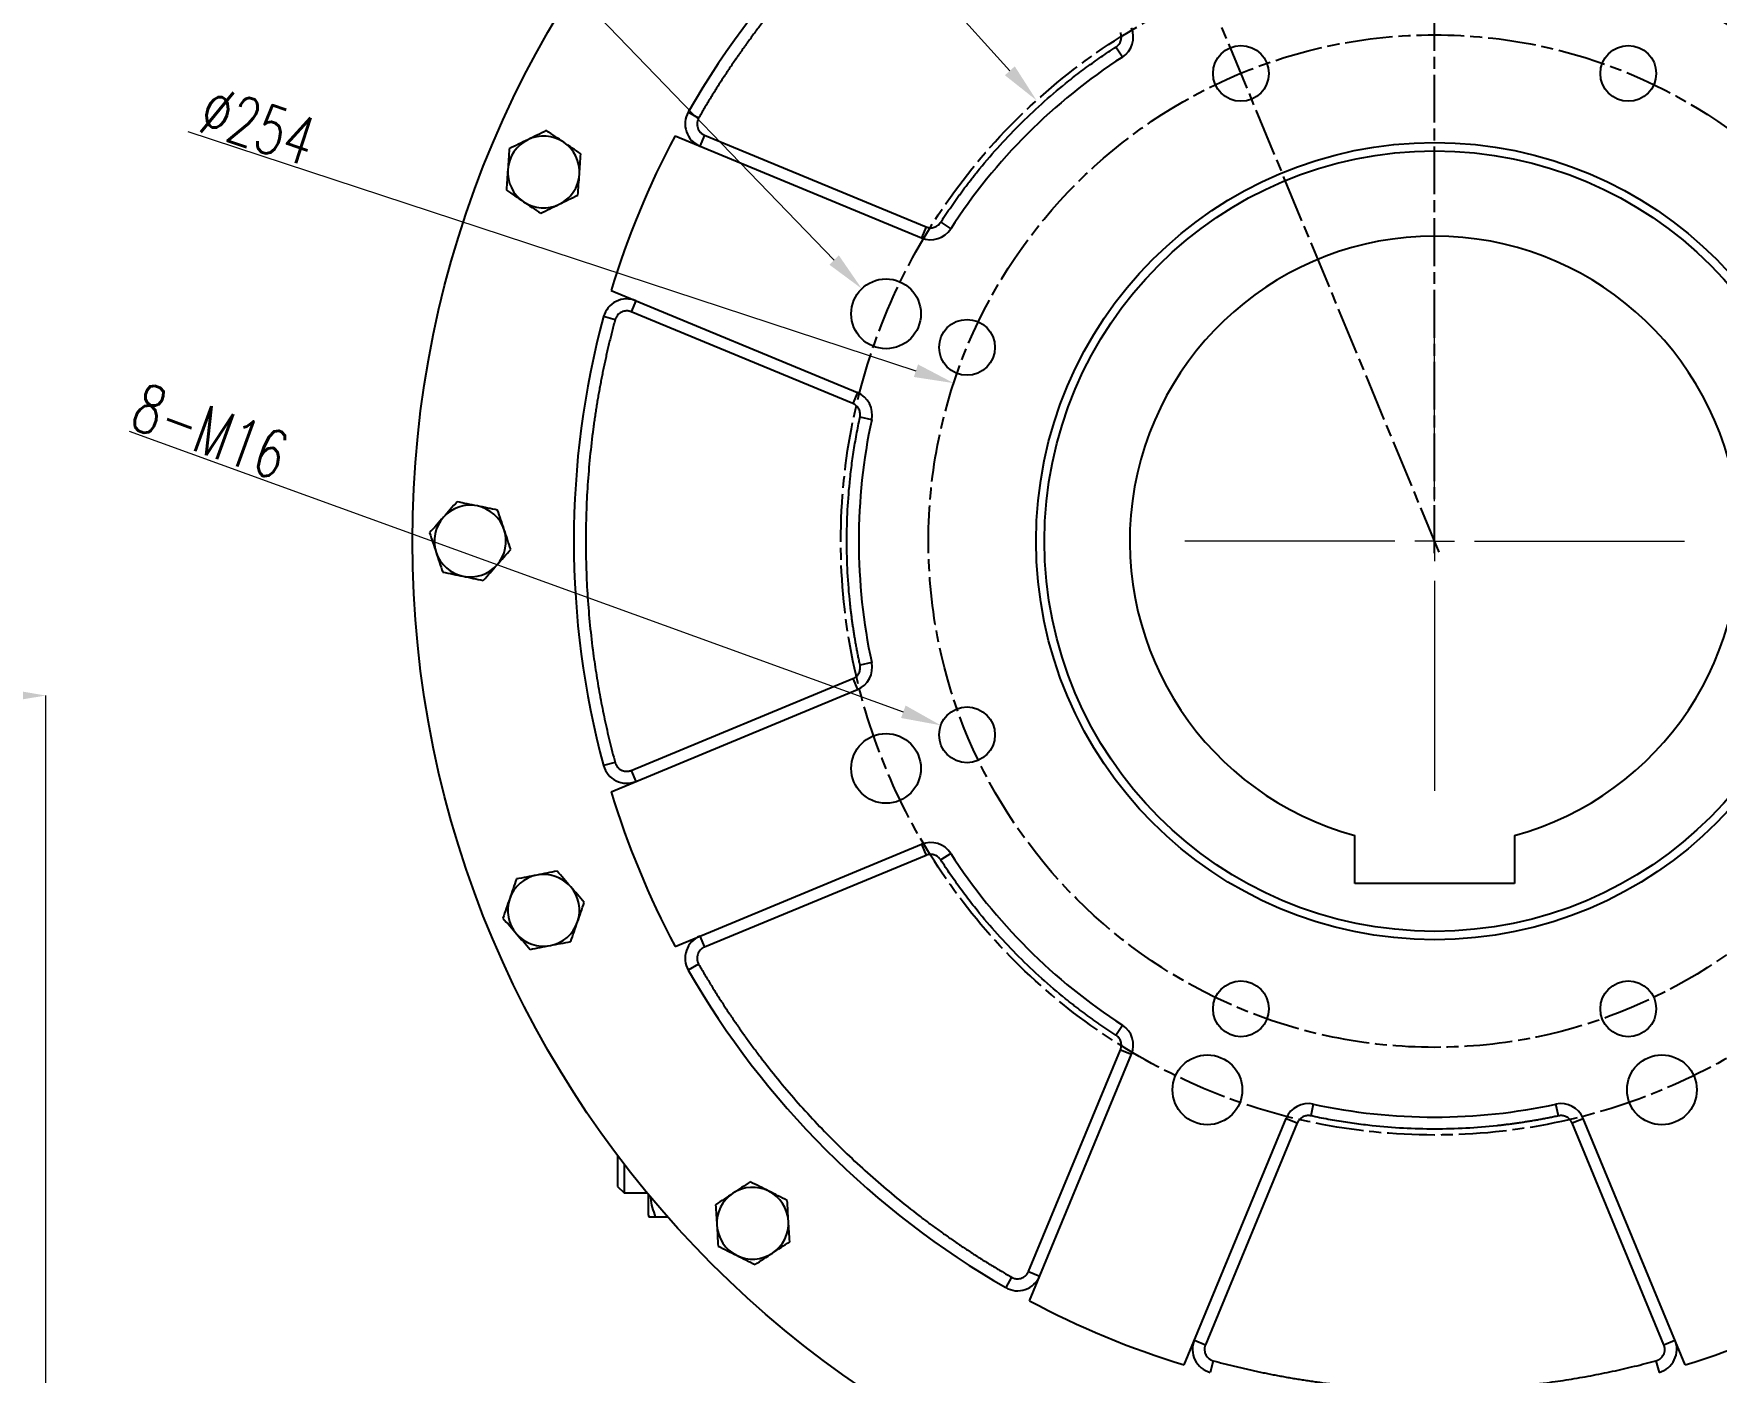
# Model space of a CAD drawing. Header units: millimetres. Extents: x 1756 to 4801, y 514 to 2668.
# Drawn here: x 3434.4 to 3856.7, y 1355.8 to 1691.7 of the extents above; entities that cross this region are included whole.
import ezdxf

# ---------------------------------------------------------------- set-up
doc = ezdxf.new("R2010")
doc.units = ezdxf.units.MM
doc.linetypes.add('AM_ISO08W050', pattern=[18, 12, -1.5, 3, -1.5])
for name, color, linetype, lineweight in [('10', 7, 'Continuous', 0), ('AM_5', 3, 'Continuous', 25), ('AM_7', 4, 'AM_ISO08W050', 25)]:
    doc.layers.add(name, color=color, linetype=linetype, lineweight=lineweight)
doc.styles.add('SLDTEXTSTYLE1', font='txt.shx', dxfattribs={"width": 0.7, "bigfont": 'gbcbig.shx'})
doc.dimstyles.new('SLDDIMSTYLE12$0', dxfattribs={"dimtxt": 12, "dimasz": 10, "dimexe": 0, "dimexo": 0.0625, "dimgap": 0.875, "dimtad": 1, "dimdec": 1, "dimlfac": 1.8, "dimrnd": 1e-09, "dimzin": 12, "dimdsep": 46, "dimtxsty": 'SLDTEXTSTYLE1', "dimcen": 0.09, "dimdle": 8.16, "dimclrd": 3, "dimclre": 3, "dimadec": 0, "dimazin": 3, "dimtfac": 1, "dimtdec": 1, "dimtofl": 0, "dimtmove": 0, "dimatfit": 3, "dimfxl": 0, "dimfrac": 2, "dimtolj": 1, "dimlwd": 5, "dimlwe": 5, "dimarcsym": 0})
doc.dimstyles.new('SLDDIMSTYLE12$2', dxfattribs={"dimtxt": 12, "dimasz": 10, "dimexe": 0, "dimexo": 0.0625, "dimgap": 0.875, "dimtad": 1, "dimdec": 1, "dimlfac": 1.8, "dimrnd": 1e-09, "dimzin": 12, "dimdsep": 46, "dimtxsty": 'SLDTEXTSTYLE1', "dimcen": 0.09, "dimdle": 8.16, "dimclrd": 3, "dimclre": 3, "dimadec": 0, "dimazin": 3, "dimtfac": 1, "dimtdec": 1, "dimtofl": 0, "dimtmove": 0, "dimatfit": 3, "dimfxl": 0, "dimfrac": 2, "dimtolj": 1, "dimlwd": 5, "dimlwe": 5, "dimarcsym": 0})
doc.dimstyles.new('SLDDIMSTYLE12$3', dxfattribs={"dimtxt": 12, "dimasz": 10, "dimexe": 0, "dimexo": 0.0625, "dimgap": 0.875, "dimtad": 1, "dimdec": 1, "dimlfac": 1.8, "dimrnd": 1e-09, "dimzin": 12, "dimdsep": 46, "dimtxsty": 'SLDTEXTSTYLE1', "dimcen": 0.09, "dimdle": 8.16, "dimclrd": 3, "dimclre": 3, "dimadec": 0, "dimazin": 3, "dimtfac": 1, "dimtdec": 1, "dimtofl": 0, "dimtmove": 0, "dimatfit": 3, "dimfxl": 0, "dimfrac": 2, "dimtolj": 1, "dimlwd": 5, "dimlwe": 5, "dimarcsym": 0})

# ---------------------------------------------------------------- blocks, each defined once
blk = doc.blocks.new('SW_CENTERMARKSYMBOL_0')
at = {"layer": '10', "color": 0}
for p, q in [((0, 1), (0, 6.269)), ((0, 0), (0, 0.5)), ((-1, 0), (-6.269, 0)), ((0, 0), (-0.5, 0)), ((0, 0), (0, -0.5)), ((0, 0), (0.5, 0)), ((1, 0), (6.269, 0)), ((0, -1), (0, -6.269))]:
    blk.add_line(p, q, dxfattribs=at)
blk = doc.blocks.new('*D62')
at = {"layer": 'AM_5', "color": 3, "linetype": 'Continuous', "lineweight": 5, "transparency": 16777216}
blk.add_line((3626.51, 1848.58), (3655.58, 1796.77), dxfattribs=at)
at = {"layer": 'AM_5', "color": 3, "lineweight": 5, "transparency": 16777216}
for p, q in [((3785.89, 1564.35), (3786.07, 1564.35)), ((3785.98, 1564.26), (3785.98, 1564.44))]:
    blk.add_line(p, q, dxfattribs=at)
at = {"layer": 'AM_5', "color": 3, "transparency": 16777216}
blk.add_solid([(3657.03, 1797.59), (3654.13, 1795.96), (3660.47, 1788.05)], dxfattribs=at)
at = {"layer": 'Defpoints', "color": 0, "transparency": 16777216}
for p in [(3660.47, 1788.05), (3911.48, 1340.66)]:
    blk.add_point(p, dxfattribs=at)
at = {"layer": 'AM_5', "color": 0, "transparency": 16777216, "insert": (3639.79, 1838.97), "char_height": 12, "attachment_point": 5, "rotation": 299.2944, "style": 'SLDTEXTSTYLE1'}
blk.add_mtext('\\A1;∅513', dxfattribs=at)
blk = doc.blocks.new('*D63')
at = {"layer": 'AM_5', "color": 3, "linetype": 'Continuous', "lineweight": 5, "transparency": 16777216}
blk.add_line((3569.41, 1804.08), (3679.39, 1682.34), dxfattribs=at)
at = {"layer": 'AM_5', "color": 3, "lineweight": 5, "transparency": 16777216}
for p, q in [((3785.89, 1564.35), (3786.07, 1564.35)), ((3785.98, 1564.26), (3785.98, 1564.44))]:
    blk.add_line(p, q, dxfattribs=at)
at = {"layer": 'AM_5', "color": 3, "transparency": 16777216}
blk.add_solid([(3680.63, 1683.45), (3678.15, 1681.22), (3686.09, 1674.92)], dxfattribs=at)
at = {"layer": 'Defpoints', "color": 0, "transparency": 16777216}
for p in [(3686.09, 1674.92), (3885.86, 1453.79)]:
    blk.add_point(p, dxfattribs=at)
at = {"layer": 'AM_5', "color": 0, "transparency": 16777216, "insert": (3585.42, 1796.61), "char_height": 12, "attachment_point": 5, "rotation": 312.0952, "style": 'SLDTEXTSTYLE1'}
blk.add_mtext('\\A1;∅298', dxfattribs=at)
blk = doc.blocks.new('*D64')
at = {"layer": 'AM_5', "color": 3, "linetype": 'Continuous', "lineweight": 5, "transparency": 16777216}
blk.add_line((3519.66, 1754.59), (3635.29, 1634.86), dxfattribs=at)
at = {"layer": 'AM_5', "color": 3, "lineweight": 5, "transparency": 16777216}
for p, q in [((3648.23, 1621.37), (3648.41, 1621.37)), ((3648.32, 1621.28), (3648.32, 1621.46))]:
    blk.add_line(p, q, dxfattribs=at)
at = {"layer": 'AM_5', "color": 3, "transparency": 16777216}
blk.add_solid([(3636.49, 1636.02), (3634.1, 1633.7), (3642.24, 1627.67)], dxfattribs=at)
at = {"layer": 'Defpoints', "color": 0, "transparency": 16777216}
for p in [(3642.24, 1627.67), (3654.4, 1615.08)]:
    blk.add_point(p, dxfattribs=at)
at = {"layer": 'AM_5', "color": 0, "transparency": 16777216, "insert": (3538.34, 1745.14), "char_height": 12, "attachment_point": 5, "rotation": 314.0046, "style": 'SLDTEXTSTYLE1'}
blk.add_mtext('\\A1;8-M20', dxfattribs=at)
blk = doc.blocks.new('*D65')
at = {"layer": 'AM_5', "color": 3, "linetype": 'Continuous', "lineweight": 5, "transparency": 16777216}
blk.add_line((3473.17, 1667.09), (3655.82, 1607.1), dxfattribs=at)
at = {"layer": 'AM_5', "color": 3, "lineweight": 5, "transparency": 16777216}
for p, q in [((3785.89, 1564.35), (3786.07, 1564.35)), ((3785.98, 1564.26), (3785.98, 1564.44))]:
    blk.add_line(p, q, dxfattribs=at)
at = {"layer": 'AM_5', "color": 3, "transparency": 16777216}
blk.add_solid([(3656.34, 1608.69), (3655.3, 1605.52), (3665.32, 1603.98)], dxfattribs=at)
at = {"layer": 'Defpoints', "color": 0, "transparency": 16777216}
for p in [(3665.32, 1603.98), (3906.64, 1524.72)]:
    blk.add_point(p, dxfattribs=at)
at = {"layer": 'AM_5', "color": 0, "transparency": 16777216, "insert": (3490.78, 1668.55), "char_height": 12, "attachment_point": 5, "rotation": 341.8171, "style": 'SLDTEXTSTYLE1'}
blk.add_mtext('\\A1;∅254', dxfattribs=at)
blk = doc.blocks.new('*D66')
at = {"layer": 'AM_5', "color": 3, "linetype": 'Continuous', "lineweight": 5, "transparency": 16777216}
blk.add_line((3458.44, 1591.95), (3652.66, 1521.55), dxfattribs=at)
at = {"layer": 'AM_5', "color": 3, "lineweight": 5, "transparency": 16777216}
for p, q in [((3668.65, 1515.66), (3668.65, 1515.84)), ((3668.56, 1515.75), (3668.74, 1515.75))]:
    blk.add_line(p, q, dxfattribs=at)
at = {"layer": 'AM_5', "color": 3, "transparency": 16777216}
blk.add_solid([(3653.23, 1523.11), (3652.09, 1519.98), (3662.06, 1518.14)], dxfattribs=at)
at = {"layer": 'Defpoints', "color": 0, "transparency": 16777216}
for p in [(3662.06, 1518.14), (3675.23, 1513.37)]:
    blk.add_point(p, dxfattribs=at)
at = {"layer": 'AM_5', "color": 0, "transparency": 16777216, "insert": (3478.72, 1591.91), "char_height": 12, "attachment_point": 5, "rotation": 340.0749, "style": 'SLDTEXTSTYLE1'}
blk.add_mtext('\\A1;8-M16', dxfattribs=at)
blk = doc.blocks.new('*D67')
at = {"layer": 'AM_5', "color": 3, "lineweight": 5, "transparency": 16777216}
blk.add_line((3785.98, 1809.42), (3785.98, 1850.04), dxfattribs=at)
at = {"layer": 'AM_5', "color": 3, "linetype": 'Continuous', "lineweight": 5, "transparency": 16777216}
blk.add_line((3727.79, 1704.84), (3676.65, 1828.29), dxfattribs=at)
blk.add_arc((3785.98, 1564.35), 285.68, 92.0057, 110.4943, dxfattribs=at)
at = {"layer": 'AM_5', "color": 3, "transparency": 16777216}
for points in [[(3775.95, 1851.53), (3776.01, 1848.19), (3785.98, 1850.04)], [(3686.57, 1830.4), (3685.35, 1833.51), (3676.65, 1828.29)]]:
    blk.add_solid(points, dxfattribs=at)
at = {"layer": 'Defpoints', "color": 0, "transparency": 16777216}
for p in [(3748.69, 1847.59), (3785.98, 1809.35), (3727.81, 1704.78), (3785.98, 1561.35), (3787.13, 1561.58)]:
    blk.add_point(p, dxfattribs=at)
at = {"layer": 'AM_5', "color": 0, "transparency": 16777216, "insert": (3728.9, 1851.29), "char_height": 12, "attachment_point": 5, "rotation": 11.25, "style": 'SLDTEXTSTYLE1'}
blk.add_mtext('\\A1;22.5%%D', dxfattribs=at)
blk = doc.blocks.new('*D51')
at = {"layer": 'AM_5', "color": 3, "lineweight": 5, "transparency": 16777216}
blk.add_line((3027.2, 1086.58), (3027.2, 1525.62), dxfattribs=at)
at = {"layer": 'AM_5', "color": 3, "linetype": 'Continuous', "lineweight": 5, "transparency": 16777216}
for p, q in [((3037.2, 1525.62), (3427.5, 1525.62)), ((3437.5, 1050.85), (3437.5, 1525.62))]:
    blk.add_line(p, q, dxfattribs=at)
at = {"layer": 'AM_5', "color": 3, "transparency": 16777216}
for points in [[(3037.2, 1527.29), (3037.2, 1523.96), (3027.2, 1525.62)], [(3427.5, 1527.29), (3427.5, 1523.96), (3437.5, 1525.62)]]:
    blk.add_solid(points, dxfattribs=at)
at = {"layer": 'Defpoints', "color": 0, "transparency": 16777216}
for p in [(3437.5, 1525.62), (3027.2, 1086.52), (3437.5, 1050.79)]:
    blk.add_point(p, dxfattribs=at)
at = {"layer": 'AM_5', "color": 0, "transparency": 16777216, "insert": (3232.35, 1540.21), "char_height": 12, "attachment_point": 5, "style": 'SLDTEXTSTYLE1'}
blk.add_mtext('\\A1;{\\H2.28571x;410}', dxfattribs=at)

msp = doc.modelspace()

# ---------------------------------------------------------------- linework, layer by layer
at = {"color": 7, "linetype": 'Continuous', "lineweight": 25}
for p, q in [((3707.627, 1685.768), (3706, 1688.289)), ((3601.305, 1670.49), (3598.704, 1671.985)), ((3595.402, 1666.023), (3657.226, 1640.415)), ((3602.758, 1666.223), (3601.61, 1663.452)), ((3602.758, 1666.223), (3658.374, 1643.186)), ((3658.374, 1643.186), (3657.226, 1640.415)), ((3662.043, 1644.331), (3664.564, 1642.705)), ((3579.329, 1627.22), (3641.154, 1601.612)), ((3585.537, 1624.649), (3584.389, 1621.877)), ((3640.006, 1598.84), (3584.389, 1621.877)), ((3580.345, 1619.888), (3577.449, 1620.67)), ((3641.154, 1601.612), (3640.006, 1598.84)), ((3644.723, 1594.804), (3641.79, 1595.436)), ((3644.723, 1533.903), (3641.79, 1533.271)), ((3584.389, 1506.83), (3640.006, 1529.867)), ((3640.006, 1529.867), (3641.154, 1527.096)), ((3579.329, 1501.487), (3641.154, 1527.096)), ((3580.345, 1508.82), (3577.449, 1508.038)), ((3584.389, 1506.83), (3585.537, 1504.059)), ((3765.978, 1478.454), (3765.978, 1490.514)), ((3805.978, 1490.514), (3805.978, 1478.454)), ((3595.402, 1462.684), (3657.226, 1488.293)), ((3657.226, 1488.293), (3658.374, 1485.521)), ((3658.374, 1485.521), (3602.758, 1462.484)), ((3664.564, 1486.003), (3662.043, 1484.376)), ((3805.978, 1478.454), (3765.978, 1478.454)), ((3601.61, 1465.256), (3602.758, 1462.484)), ((3601.305, 1458.218), (3598.704, 1456.723)), ((3706, 1440.419), (3707.627, 1442.94)), ((3684.108, 1381.134), (3707.145, 1436.75)), ((3684.308, 1373.777), (3709.917, 1435.602)), ((3707.145, 1436.75), (3709.917, 1435.602)), ((3755.528, 1423.099), (3754.895, 1420.166)), ((3817.06, 1420.166), (3816.428, 1423.099)), ((3723.111, 1357.705), (3748.72, 1419.529)), ((3748.72, 1419.529), (3751.492, 1418.381)), ((3820.464, 1418.381), (3823.236, 1419.529)), ((3848.845, 1357.705), (3823.236, 1419.529)), ((3751.492, 1418.381), (3728.455, 1362.765)), ((3843.501, 1362.765), (3820.464, 1418.381)), ((3580.978, 1410.187), (3580.978, 1402.478)), ((3582.602, 1408.051), (3582.602, 1400.854)), ((3580.978, 1402.478), (3582.602, 1400.854)), ((3582.602, 1400.854), (3588.342, 1400.854)), ((3588.678, 1400.448), (3588.678, 1395.229)), ((3588.678, 1395.229), (3588.894, 1394.854)), ((3590.502, 1394.854), (3593.463, 1394.854)), ((3684.108, 1381.134), (3686.88, 1379.986)), ((3679.842, 1379.681), (3678.347, 1377.08)), ((3725.683, 1363.913), (3728.455, 1362.765)), ((3843.501, 1362.765), (3846.273, 1363.913)), ((3730.444, 1358.721), (3729.662, 1355.824)), ((3841.512, 1358.721), (3842.294, 1355.824))]:
    msp.add_line(p, q, dxfattribs=at)
for centre, radius in [((3785.978, 1564.354), 256.5), ((3737.377, 1681.686), 7), ((3834.579, 1681.686), 7), ((3785.978, 1564.354), 100), ((3785.978, 1564.354), 97.899), ((3648.32, 1621.374), 8.75), ((3668.645, 1612.955), 7), ((3668.645, 1515.753), 7), ((3648.32, 1507.334), 8.75), ((3737.377, 1447.021), 7), ((3834.579, 1447.021), 7), ((3728.958, 1426.696), 8.75), ((3842.998, 1426.696), 8.75)]:
    msp.add_circle(centre, radius, dxfattribs=at)
for centre, radius, start, end in [((3785.978, 1564.354), 216, 119.88705, 150.11295), ((3704.374, 1690.809), 6, 302.83493, 22.5), ((3785.978, 1564.354), 144.5, 122.83493, 147.16507), ((3603.906, 1668.995), 6, 150.11295, 247.5), ((3562.399, 1656.963), 9, 115.9664, 175.9664), ((3562.399, 1656.963), 9, 55.9664, 115.9664), ((3562.399, 1656.963), 9, 355.9664, 55.9664), ((3785.978, 1564.354), 216, 151.92076, 163.07924), ((3562.399, 1656.963), 9, 175.9664, 235.9664), ((3562.399, 1656.963), 9, 295.9664, 355.9664), ((3562.399, 1656.963), 9, 235.9664, 295.9664), ((3659.522, 1645.958), 6, 247.5, 327.16507), ((3785.978, 1564.354), 76.5, 285.1554, 254.8446), ((3583.241, 1619.106), 6, 67.5, 164.88705), ((3785.978, 1564.354), 216, 164.88705, 195.11295), ((3638.857, 1596.068), 6, 347.83493, 67.5), ((3785.978, 1564.354), 144.5, 167.83493, 192.16507), ((3543.978, 1564.354), 9, 78.4664, 138.4664), ((3543.978, 1564.354), 9, 18.4664, 78.4664), ((3543.978, 1564.354), 9, 138.4664, 198.4664), ((3543.978, 1564.354), 9, 318.4664, 18.4664), ((3543.978, 1564.354), 9, 198.4664, 258.4664), ((3543.978, 1564.354), 9, 258.4664, 318.4664), ((3638.857, 1532.639), 6, 292.5, 12.16507), ((3583.241, 1509.602), 6, 195.11295, 292.5), ((3785.978, 1564.354), 216, 196.92076, 208.07924), ((3659.522, 1482.75), 6, 32.83493, 112.5), ((3785.978, 1564.354), 144.5, 212.83493, 237.16507), ((3562.399, 1471.744), 9, 100.9664, 160.9664), ((3562.399, 1471.744), 9, 40.9664, 100.9664), ((3562.399, 1471.744), 9, 160.9664, 220.9664), ((3562.399, 1471.744), 9, 340.9664, 40.9664), ((3562.399, 1471.744), 9, 220.9664, 280.9664), ((3562.399, 1471.744), 9, 280.9664, 340.9664), ((3603.906, 1459.712), 6, 112.5, 209.88705), ((3785.978, 1564.354), 216, 209.88705, 240.11295), ((3704.374, 1437.898), 6, 337.5, 57.16507), ((3754.263, 1417.233), 6, 77.83493, 157.5), ((3785.978, 1564.354), 144.5, 257.83493, 282.16507), ((3817.693, 1417.233), 6, 22.5, 102.16507), ((3614.858, 1393.234), 9, 63.4664, 123.4664), ((3614.858, 1393.234), 9, 123.4664, 183.4664), ((3614.858, 1393.234), 9, 3.4664, 63.4664), ((3614.858, 1393.234), 9, 303.4664, 3.4664), ((3614.858, 1393.234), 9, 183.4664, 243.4664), ((3614.858, 1393.234), 9, 243.4664, 303.4664), ((3681.337, 1382.282), 6, 240.11295, 337.5), ((3785.978, 1564.354), 216, 241.92076, 253.07924), ((3785.978, 1564.354), 216, 286.92076, 298.07924), ((3731.226, 1361.617), 6, 157.5, 254.88705), ((3840.73, 1361.617), 6, 285.11295, 22.5)]:
    msp.add_arc(centre, radius, start, end, dxfattribs=at)
for points, knots in [([(3679.842, 1749.027), (3679.416, 1748.781), (3678.566, 1748.29), (3677.296, 1747.542), (3676.032, 1746.787), (3674.774, 1746.022), (3673.521, 1745.25), (3672.274, 1744.468), (3671.032, 1743.679), (3669.797, 1742.881), (3668.566, 1742.074), (3667.342, 1741.259), (3666.123, 1740.435), (3664.91, 1739.603), (3663.702, 1738.763), (3662.5, 1737.914), (3661.304, 1737.056), (3660.113, 1736.19), (3658.928, 1735.316), (3657.748, 1734.433), (3655.093, 1732.416), (3651.019, 1729.193), (3645.637, 1724.635), (3640.408, 1719.901), (3635.337, 1714.995), (3630.431, 1709.924), (3625.697, 1704.696), (3621.139, 1699.313), (3617.641, 1694.892), (3615.101, 1691.525), (3613.445, 1689.27), (3611.819, 1686.994), (3610.225, 1684.698), (3608.661, 1682.381), (3607.127, 1680.044), (3605.624, 1677.687), (3604.152, 1675.309), (3602.709, 1672.912), (3601.773, 1671.297), (3601.305, 1670.49)], [0, 0, 0, 0, 0.01311647, 0.02622764, 0.03933414, 0.05243659, 0.06553563, 0.07863187, 0.09172595, 0.10481848, 0.1179101, 0.13100143, 0.14409311, 0.15718575, 0.17027998, 0.18337643, 0.19647574, 0.20957851, 0.22268538, 0.23579698, 0.24891392, 0.31171827, 0.37445488, 0.43719269, 0.50000064, 0.56280499, 0.6255416, 0.68827941, 0.75108736, 0.77600397, 0.8009035, 0.82579023, 0.85066846, 0.87554248, 0.9004166, 0.92529511, 0.95018232, 0.97508252, 1, 1, 1, 1]), ([(3706, 1688.289), (3706.047, 1688.32), (3706.141, 1688.382), (3706.274, 1688.486), (3706.401, 1688.595), (3706.522, 1688.712), (3706.636, 1688.836), (3706.821, 1689.061), (3707.047, 1689.412), (3707.252, 1689.911), (3707.368, 1690.438), (3707.383, 1690.911), (3707.338, 1691.312), (3707.264, 1691.642), (3707.185, 1691.852), (3707.145, 1691.957)], [0, 0, 0, 0, 0.0405946, 0.0809396, 0.1211627, 0.1613926, 0.201758, 0.2423864, 0.3711543, 0.5000467, 0.6288146, 0.757707, 0.838616, 0.9190368, 1, 1, 1, 1]), ([(3662.043, 1644.331), (3662.261, 1644.667), (3662.697, 1645.34), (3663.361, 1646.341), (3664.033, 1647.337), (3664.713, 1648.327), (3665.4, 1649.311), (3666.096, 1650.29), (3666.799, 1651.263), (3667.51, 1652.23), (3668.23, 1653.191), (3668.957, 1654.147), (3669.692, 1655.097), (3670.435, 1656.041), (3672.571, 1658.71), (3676.226, 1663.002), (3681.63, 1668.701), (3687.33, 1674.105), (3691.883, 1677.983), (3695.096, 1680.537), (3696.864, 1681.898), (3698.651, 1683.232), (3700.458, 1684.538), (3702.285, 1685.817), (3704.131, 1687.07), (3705.377, 1687.882), (3706, 1688.289)], [0, 0, 0, 0, 0.019191, 0.038375, 0.0575535, 0.0767275, 0.0958985, 0.1150677, 0.1342364, 0.1534058, 0.1725772, 0.1917519, 0.2109312, 0.2301163, 0.2493085, 0.3746503, 0.5000008, 0.6253427, 0.7506932, 0.7863278, 0.8219423, 0.857545, 0.893144, 0.9287473, 0.9643633, 1, 1, 1, 1]), ([(3601.305, 1670.49), (3601.275, 1670.436), (3601.216, 1670.33), (3601.14, 1670.164), (3601.075, 1669.995), (3601.02, 1669.822), (3600.975, 1669.646), (3600.941, 1669.467), (3600.899, 1669.135), (3600.902, 1668.646), (3601.045, 1668.021), (3601.313, 1667.439), (3601.638, 1667.012), (3601.946, 1666.716), (3602.2, 1666.521), (3602.47, 1666.353), (3602.662, 1666.267), (3602.758, 1666.223)], [0, 0, 0, 0, 0.0360698, 0.0718111, 0.1073556, 0.1428371, 0.1783902, 0.2141486, 0.2502438, 0.3750982, 0.500055, 0.6249094, 0.7498662, 0.8130613, 0.8763592, 0.9381541, 1, 1, 1, 1]), ([(3558.458, 1665.055), (3557.672, 1664.672), (3556.891, 1664.291), (3555.334, 1663.533), (3554.559, 1663.156), (3553.787, 1662.779)], [0, 0, 0, 0, 0.5, 0.5, 1, 1, 1, 1]), ([(3563.13, 1667.33), (3562.358, 1666.954), (3561.583, 1666.576), (3560.026, 1665.818), (3559.245, 1665.437), (3558.458, 1665.055)], [0, 0, 0, 0, 0.5, 0.5, 1, 1, 1, 1]), ([(3567.436, 1664.422), (3566.712, 1664.911), (3565.991, 1665.398), (3564.556, 1666.367), (3563.842, 1666.849), (3563.13, 1667.33)], [0, 0, 0, 0, 0.5, 0.5, 1, 1, 1, 1]), ([(3571.742, 1661.513), (3571.03, 1661.994), (3570.316, 1662.476), (3568.881, 1663.445), (3568.161, 1663.932), (3567.436, 1664.422)], [0, 0, 0, 0, 0.5, 0.5, 1, 1, 1, 1]), ([(3553.787, 1662.779), (3553.726, 1661.923), (3553.666, 1661.063), (3553.544, 1659.336), (3553.483, 1658.468), (3553.421, 1657.596)], [0, 0, 0, 0, 0.5, 0.5, 1, 1, 1, 1]), ([(3571.377, 1656.33), (3571.438, 1657.202), (3571.499, 1658.07), (3571.621, 1659.797), (3571.682, 1660.656), (3571.742, 1661.513)], [0, 0, 0, 0, 0.5, 0.5, 1, 1, 1, 1]), ([(3553.421, 1657.596), (3553.36, 1656.724), (3553.299, 1655.857), (3553.177, 1654.129), (3553.116, 1653.27), (3553.056, 1652.413)], [0, 0, 0, 0, 0.5, 0.5, 1, 1, 1, 1]), ([(3571.011, 1651.147), (3571.072, 1652.004), (3571.132, 1652.863), (3571.254, 1654.59), (3571.315, 1655.458), (3571.377, 1656.33)], [0, 0, 0, 0, 0.5, 0.5, 1, 1, 1, 1]), ([(3553.056, 1652.413), (3553.768, 1651.932), (3554.482, 1651.45), (3555.917, 1650.481), (3556.637, 1649.994), (3557.362, 1649.505)], [0, 0, 0, 0, 0.5, 0.5, 1, 1, 1, 1]), ([(3566.34, 1648.872), (3567.126, 1649.254), (3567.908, 1649.635), (3569.464, 1650.393), (3570.239, 1650.771), (3571.011, 1651.147)], [0, 0, 0, 0, 0.5, 0.5, 1, 1, 1, 1]), ([(3557.362, 1649.505), (3558.086, 1649.015), (3558.807, 1648.529), (3560.242, 1647.56), (3560.956, 1647.077), (3561.668, 1646.597)], [0, 0, 0, 0, 0.5, 0.5, 1, 1, 1, 1]), ([(3561.668, 1646.597), (3562.44, 1646.973), (3563.215, 1647.35), (3564.772, 1648.108), (3565.554, 1648.489), (3566.34, 1648.872)], [0, 0, 0, 0, 0.5, 0.5, 1, 1, 1, 1]), ([(3658.374, 1643.186), (3658.427, 1643.166), (3658.531, 1643.124), (3658.692, 1643.073), (3658.855, 1643.031), (3659.019, 1642.999), (3659.186, 1642.975), (3659.477, 1642.951), (3659.893, 1642.964), (3660.421, 1643.079), (3660.92, 1643.284), (3661.318, 1643.541), (3661.622, 1643.806), (3661.851, 1644.054), (3661.979, 1644.239), (3662.043, 1644.331)], [0, 0, 0, 0, 0.0405946, 0.0809396, 0.1211627, 0.1613926, 0.201758, 0.2423864, 0.3711543, 0.5000467, 0.6288146, 0.757707, 0.838616, 0.9190368, 1, 1, 1, 1]), ([(3584.389, 1621.877), (3584.332, 1621.9), (3584.219, 1621.944), (3584.044, 1621.998), (3583.868, 1622.042), (3583.69, 1622.074), (3583.51, 1622.096), (3583.328, 1622.106), (3582.994, 1622.105), (3582.508, 1622.04), (3581.907, 1621.817), (3581.364, 1621.477), (3580.983, 1621.1), (3580.729, 1620.756), (3580.568, 1620.479), (3580.436, 1620.189), (3580.375, 1619.988), (3580.345, 1619.888)], [0, 0, 0, 0, 0.0360698, 0.0718111, 0.1073556, 0.1428371, 0.1783902, 0.2141486, 0.2502438, 0.3750982, 0.500055, 0.6249094, 0.7498662, 0.8130613, 0.8763592, 0.9381541, 1, 1, 1, 1]), ([(3580.345, 1619.888), (3580.218, 1619.413), (3579.963, 1618.464), (3579.595, 1617.038), (3579.235, 1615.61), (3578.886, 1614.18), (3578.546, 1612.747), (3578.217, 1611.313), (3577.897, 1609.877), (3577.588, 1608.439), (3577.288, 1606.998), (3576.999, 1605.556), (3576.719, 1604.112), (3576.45, 1602.666), (3576.19, 1601.217), (3575.94, 1599.767), (3575.701, 1598.315), (3575.471, 1596.861), (3575.252, 1595.404), (3575.042, 1593.946), (3574.59, 1590.642), (3573.989, 1585.482), (3573.406, 1578.453), (3573.056, 1571.409), (3572.939, 1564.354), (3573.056, 1557.299), (3573.406, 1550.255), (3573.989, 1543.225), (3574.641, 1537.627), (3575.226, 1533.449), (3575.65, 1530.683), (3576.11, 1527.925), (3576.606, 1525.173), (3577.138, 1522.429), (3577.706, 1519.693), (3578.31, 1516.963), (3578.951, 1514.241), (3579.625, 1511.525), (3580.105, 1509.722), (3580.345, 1508.82)], [0, 0, 0, 0, 0.01311647, 0.02622764, 0.03933414, 0.05243659, 0.06553563, 0.07863187, 0.09172595, 0.10481848, 0.1179101, 0.13100143, 0.14409311, 0.15718575, 0.17027998, 0.18337643, 0.19647574, 0.20957851, 0.22268538, 0.23579698, 0.24891392, 0.31171827, 0.37445488, 0.43719269, 0.50000064, 0.56280499, 0.6255416, 0.68827941, 0.75108736, 0.77600397, 0.8009035, 0.82579023, 0.85066846, 0.87554248, 0.9004166, 0.92529511, 0.95018232, 0.97508252, 1, 1, 1, 1]), ([(3641.79, 1595.436), (3641.801, 1595.492), (3641.823, 1595.602), (3641.844, 1595.769), (3641.856, 1595.936), (3641.859, 1596.104), (3641.852, 1596.273), (3641.824, 1596.563), (3641.736, 1596.971), (3641.528, 1597.469), (3641.237, 1597.923), (3640.913, 1598.268), (3640.598, 1598.52), (3640.313, 1598.701), (3640.108, 1598.794), (3640.006, 1598.84)], [0, 0, 0, 0, 0.0405946, 0.0809396, 0.1211627, 0.1613926, 0.201758, 0.2423864, 0.3711543, 0.5000467, 0.6288146, 0.757707, 0.838616, 0.9190368, 1, 1, 1, 1]), ([(3641.79, 1533.271), (3641.707, 1533.663), (3641.54, 1534.447), (3641.301, 1535.624), (3641.072, 1536.803), (3640.852, 1537.984), (3640.643, 1539.166), (3640.442, 1540.35), (3640.252, 1541.536), (3640.071, 1542.722), (3639.9, 1543.911), (3639.738, 1545.101), (3639.586, 1546.293), (3639.444, 1547.486), (3639.067, 1550.883), (3638.617, 1556.502), (3638.408, 1564.354), (3638.617, 1572.205), (3639.094, 1578.167), (3639.561, 1582.245), (3639.849, 1584.457), (3640.169, 1586.664), (3640.523, 1588.865), (3640.911, 1591.061), (3641.329, 1593.253), (3641.637, 1594.708), (3641.79, 1595.436)], [0, 0, 0, 0, 0.019191, 0.038375, 0.0575535, 0.0767275, 0.0958985, 0.1150677, 0.1342364, 0.1534058, 0.1725772, 0.1917519, 0.2109312, 0.2301163, 0.2493085, 0.3746503, 0.5000008, 0.6253427, 0.7506932, 0.7863278, 0.8219423, 0.857545, 0.893144, 0.9287473, 0.9643633, 1, 1, 1, 1]), ([(3540.686, 1574.211), (3540.117, 1573.568), (3539.545, 1572.923), (3538.397, 1571.627), (3537.821, 1570.976), (3537.241, 1570.321)], [0, 0, 0, 0, 0.5, 0.5, 1, 1, 1, 1]), ([(3545.777, 1573.172), (3544.921, 1573.347), (3544.069, 1573.521), (3542.372, 1573.867), (3541.528, 1574.039), (3540.686, 1574.211)], [0, 0, 0, 0, 0.5, 0.5, 1, 1, 1, 1]), ([(3550.869, 1572.133), (3550.027, 1572.305), (3549.183, 1572.477), (3547.486, 1572.823), (3546.634, 1572.997), (3545.777, 1573.172)], [0, 0, 0, 0, 0.5, 0.5, 1, 1, 1, 1]), ([(3552.515, 1567.204), (3552.238, 1568.034), (3551.962, 1568.859), (3551.414, 1570.501), (3551.141, 1571.318), (3550.869, 1572.133)], [0, 0, 0, 0, 0.5, 0.5, 1, 1, 1, 1]), ([(3537.241, 1570.321), (3536.661, 1569.667), (3536.085, 1569.016), (3534.936, 1567.72), (3534.365, 1567.075), (3533.795, 1566.432)], [0, 0, 0, 0, 0.5, 0.5, 1, 1, 1, 1]), ([(3554.16, 1562.276), (3553.888, 1563.091), (3553.615, 1563.908), (3553.067, 1565.55), (3552.791, 1566.375), (3552.515, 1567.204)], [0, 0, 0, 0, 0.5, 0.5, 1, 1, 1, 1]), ([(3533.795, 1566.432), (3534.068, 1565.617), (3534.341, 1564.799), (3534.889, 1563.157), (3535.164, 1562.332), (3535.441, 1561.503)], [0, 0, 0, 0, 0.5, 0.5, 1, 1, 1, 1]), ([(3550.715, 1558.386), (3551.295, 1559.041), (3551.871, 1559.692), (3553.019, 1560.988), (3553.591, 1561.633), (3554.16, 1562.276)], [0, 0, 0, 0, 0.5, 0.5, 1, 1, 1, 1]), ([(3535.441, 1561.503), (3535.718, 1560.674), (3535.994, 1559.849), (3536.542, 1558.207), (3536.815, 1557.389), (3537.087, 1556.574)], [0, 0, 0, 0, 0.5, 0.5, 1, 1, 1, 1]), ([(3547.27, 1554.497), (3547.839, 1555.14), (3548.411, 1555.785), (3549.559, 1557.081), (3550.135, 1557.732), (3550.715, 1558.386)], [0, 0, 0, 0, 0.5, 0.5, 1, 1, 1, 1]), ([(3537.087, 1556.574), (3537.929, 1556.403), (3538.773, 1556.23), (3540.47, 1555.884), (3541.322, 1555.71), (3542.178, 1555.535)], [0, 0, 0, 0, 0.5, 0.5, 1, 1, 1, 1]), ([(3542.178, 1555.535), (3543.035, 1555.361), (3543.887, 1555.187), (3545.584, 1554.841), (3546.428, 1554.668), (3547.27, 1554.497)], [0, 0, 0, 0, 0.5, 0.5, 1, 1, 1, 1]), ([(3640.006, 1529.867), (3640.057, 1529.89), (3640.161, 1529.935), (3640.31, 1530.012), (3640.455, 1530.097), (3640.594, 1530.191), (3640.729, 1530.292), (3640.951, 1530.48), (3641.237, 1530.784), (3641.528, 1531.239), (3641.736, 1531.737), (3641.836, 1532.199), (3641.863, 1532.602), (3641.851, 1532.94), (3641.81, 1533.16), (3641.79, 1533.271)], [0, 0, 0, 0, 0.0405946, 0.0809396, 0.1211627, 0.1613926, 0.201758, 0.2423864, 0.3711543, 0.5000467, 0.6288146, 0.757707, 0.838616, 0.9190368, 1, 1, 1, 1]), ([(3580.345, 1508.82), (3580.36, 1508.766), (3580.392, 1508.657), (3580.45, 1508.498), (3580.516, 1508.343), (3580.618, 1508.138), (3580.768, 1507.892), (3580.982, 1507.617), (3581.227, 1507.369), (3581.496, 1507.154), (3581.785, 1506.97), (3581.99, 1506.877), (3582.093, 1506.83)], [0, 0, 0, 0, 0.0617552, 0.123337, 0.1849425, 0.2467681, 0.3733135, 0.5000484, 0.6265939, 0.7533288, 0.8766174, 1, 1, 1, 1]), ([(3582.093, 1506.83), (3582.146, 1506.81), (3582.25, 1506.768), (3582.411, 1506.717), (3582.573, 1506.675), (3582.738, 1506.642), (3582.904, 1506.619), (3583.072, 1506.605), (3583.283, 1506.599), (3583.536, 1506.611), (3583.827, 1506.655), (3584.113, 1506.725), (3584.297, 1506.795), (3584.389, 1506.83)], [0, 0, 0, 0, 0.07197804, 0.14339841, 0.2144858, 0.28546808, 0.35657412, 0.42803159, 0.50006485, 0.62561742, 0.74997578, 0.87436267, 1, 1, 1, 1]), ([(3660.67, 1485.521), (3660.618, 1485.542), (3660.513, 1485.583), (3660.352, 1485.634), (3660.19, 1485.676), (3660.026, 1485.709), (3659.86, 1485.732), (3659.692, 1485.746), (3659.48, 1485.752), (3659.227, 1485.74), (3658.936, 1485.697), (3658.65, 1485.627), (3658.467, 1485.556), (3658.374, 1485.521)], [0, 0, 0, 0, 0.071978, 0.1433984, 0.2144858, 0.2854681, 0.3565741, 0.4280316, 0.5000648, 0.6256174, 0.7499758, 0.8743627, 1, 1, 1, 1]), ([(3662.043, 1484.376), (3662.009, 1484.427), (3661.942, 1484.527), (3661.83, 1484.67), (3661.71, 1484.806), (3661.581, 1484.934), (3661.415, 1485.081), (3661.205, 1485.239), (3660.947, 1485.397), (3660.763, 1485.48), (3660.67, 1485.521)], [0, 0, 0, 0, 0.10033393, 0.20013917, 0.29978354, 0.39963664, 0.50006575, 0.66692973, 0.83300368, 1, 1, 1, 1]), ([(3706, 1440.419), (3705.664, 1440.637), (3704.992, 1441.073), (3703.991, 1441.737), (3702.995, 1442.409), (3702.005, 1443.088), (3701.02, 1443.776), (3700.042, 1444.471), (3699.069, 1445.175), (3698.102, 1445.886), (3697.14, 1446.606), (3696.185, 1447.333), (3695.235, 1448.068), (3694.29, 1448.811), (3691.622, 1450.947), (3687.33, 1454.602), (3681.631, 1460.006), (3676.226, 1465.705), (3672.348, 1470.259), (3669.795, 1473.472), (3668.434, 1475.24), (3667.1, 1477.027), (3665.793, 1478.834), (3664.515, 1480.661), (3663.261, 1482.506), (3662.449, 1483.753), (3662.043, 1484.376)], [0, 0, 0, 0, 0.019191, 0.038375, 0.0575535, 0.0767275, 0.0958985, 0.1150677, 0.1342364, 0.1534058, 0.1725772, 0.1917519, 0.2109312, 0.2301163, 0.2493085, 0.3746503, 0.5000008, 0.6253427, 0.7506932, 0.7863278, 0.8219423, 0.857545, 0.893144, 0.9287473, 0.9643633, 1, 1, 1, 1]), ([(3555.586, 1479.592), (3555.306, 1478.779), (3555.025, 1477.965), (3554.46, 1476.328), (3554.176, 1475.506), (3553.891, 1474.679)], [0, 0, 0, 0, 0.5, 0.5, 1, 1, 1, 1]), ([(3560.687, 1480.58), (3559.829, 1480.414), (3558.975, 1480.248), (3557.275, 1479.919), (3556.429, 1479.755), (3555.586, 1479.592)], [0, 0, 0, 0, 0.5, 0.5, 1, 1, 1, 1]), ([(3565.788, 1481.568), (3564.945, 1481.405), (3564.099, 1481.241), (3562.399, 1480.912), (3561.545, 1480.746), (3560.687, 1480.58)], [0, 0, 0, 0, 0.5, 0.5, 1, 1, 1, 1]), ([(3569.195, 1477.645), (3568.622, 1478.305), (3568.052, 1478.962), (3566.916, 1480.269), (3566.351, 1480.92), (3565.788, 1481.568)], [0, 0, 0, 0, 0.5, 0.5, 1, 1, 1, 1]), ([(3553.891, 1474.679), (3553.606, 1473.853), (3553.322, 1473.031), (3552.758, 1471.394), (3552.477, 1470.579), (3552.197, 1469.767)], [0, 0, 0, 0, 0.5, 0.5, 1, 1, 1, 1]), ([(3572.602, 1473.721), (3572.038, 1474.37), (3571.473, 1475.021), (3570.338, 1476.328), (3569.768, 1476.985), (3569.195, 1477.645)], [0, 0, 0, 0, 0.5, 0.5, 1, 1, 1, 1]), ([(3570.907, 1468.809), (3571.192, 1469.636), (3571.476, 1470.458), (3572.04, 1472.095), (3572.321, 1472.909), (3572.602, 1473.721)], [0, 0, 0, 0, 0.5, 0.5, 1, 1, 1, 1]), ([(3552.197, 1469.767), (3552.76, 1469.119), (3553.325, 1468.468), (3554.46, 1467.161), (3555.03, 1466.504), (3555.603, 1465.844)], [0, 0, 0, 0, 0.5, 0.5, 1, 1, 1, 1]), ([(3555.603, 1465.844), (3556.176, 1465.184), (3556.747, 1464.527), (3557.882, 1463.22), (3558.447, 1462.569), (3559.01, 1461.92)], [0, 0, 0, 0, 0.5, 0.5, 1, 1, 1, 1]), ([(3569.212, 1463.897), (3569.493, 1464.709), (3569.774, 1465.524), (3570.338, 1467.161), (3570.622, 1467.983), (3570.907, 1468.809)], [0, 0, 0, 0, 0.5, 0.5, 1, 1, 1, 1]), ([(3559.01, 1461.92), (3559.853, 1462.084), (3560.699, 1462.248), (3562.399, 1462.577), (3563.253, 1462.742), (3564.111, 1462.909)], [0, 0, 0, 0, 0.5, 0.5, 1, 1, 1, 1]), ([(3564.111, 1462.909), (3564.969, 1463.075), (3565.823, 1463.24), (3567.523, 1463.57), (3568.369, 1463.734), (3569.212, 1463.897)], [0, 0, 0, 0, 0.5, 0.5, 1, 1, 1, 1]), ([(3602.758, 1462.484), (3602.702, 1462.46), (3602.59, 1462.411), (3602.428, 1462.326), (3602.273, 1462.232), (3602.124, 1462.129), (3601.982, 1462.017), (3601.845, 1461.896), (3601.61, 1461.659), (3601.313, 1461.269), (3601.045, 1460.687), (3600.902, 1460.062), (3600.899, 1459.526), (3600.962, 1459.103), (3601.045, 1458.794), (3601.156, 1458.496), (3601.255, 1458.31), (3601.305, 1458.218)], [0, 0, 0, 0, 0.0360698, 0.0718111, 0.1073556, 0.1428371, 0.1783902, 0.2141486, 0.2502438, 0.3750982, 0.500055, 0.6249094, 0.7498662, 0.8130613, 0.8763592, 0.9381541, 1, 1, 1, 1]), ([(3601.305, 1458.218), (3601.551, 1457.792), (3602.042, 1456.941), (3602.79, 1455.672), (3603.545, 1454.408), (3604.309, 1453.15), (3605.082, 1451.897), (3605.863, 1450.65), (3606.653, 1449.408), (3607.451, 1448.172), (3608.258, 1446.942), (3609.073, 1445.718), (3609.896, 1444.499), (3610.728, 1443.285), (3611.569, 1442.078), (3612.418, 1440.876), (3613.275, 1439.679), (3614.141, 1438.489), (3615.016, 1437.304), (3615.899, 1436.124), (3617.916, 1433.468), (3621.139, 1429.395), (3625.697, 1424.012), (3630.43, 1418.784), (3635.337, 1413.713), (3640.407, 1408.806), (3645.636, 1404.073), (3651.019, 1399.515), (3655.439, 1396.017), (3658.807, 1393.476), (3661.062, 1391.821), (3663.338, 1390.195), (3665.634, 1388.601), (3667.951, 1387.036), (3670.288, 1385.503), (3672.645, 1384), (3675.023, 1382.528), (3677.42, 1381.085), (3679.034, 1380.149), (3679.842, 1379.681)], [0, 0, 0, 0, 0.0131165, 0.0262276, 0.0393341, 0.0524366, 0.0655356, 0.0786319, 0.0917259, 0.1048185, 0.1179101, 0.1310014, 0.1440931, 0.1571857, 0.17028, 0.1833764, 0.1964757, 0.2095785, 0.2226854, 0.235797, 0.2489139, 0.3117183, 0.3744549, 0.4371927, 0.5000006, 0.562805, 0.6255416, 0.6882794, 0.7510874, 0.776004, 0.8009035, 0.8257902, 0.8506685, 0.8755425, 0.9004166, 0.9252951, 0.9501823, 0.9750825, 1, 1, 1, 1]), ([(3707.145, 1436.75), (3707.166, 1436.803), (3707.208, 1436.907), (3707.258, 1437.068), (3707.3, 1437.23), (3707.333, 1437.395), (3707.357, 1437.562), (3707.381, 1437.852), (3707.368, 1438.269), (3707.253, 1438.796), (3707.047, 1439.296), (3706.791, 1439.693), (3706.525, 1439.998), (3706.278, 1440.227), (3706.093, 1440.355), (3706, 1440.419)], [0, 0, 0, 0, 0.0405946, 0.0809396, 0.1211627, 0.1613926, 0.201758, 0.2423864, 0.3711543, 0.5000467, 0.6288146, 0.757707, 0.838616, 0.9190368, 1, 1, 1, 1]), ([(3754.895, 1420.166), (3754.84, 1420.177), (3754.73, 1420.199), (3754.563, 1420.22), (3754.395, 1420.232), (3754.227, 1420.235), (3754.059, 1420.228), (3753.769, 1420.2), (3753.361, 1420.112), (3752.863, 1419.904), (3752.409, 1419.613), (3752.064, 1419.289), (3751.812, 1418.973), (3751.63, 1418.689), (3751.538, 1418.484), (3751.492, 1418.381)], [0, 0, 0, 0, 0.0405946, 0.0809396, 0.1211627, 0.1613926, 0.201758, 0.2423864, 0.3711543, 0.5000467, 0.6288146, 0.757707, 0.838616, 0.9190368, 1, 1, 1, 1]), ([(3817.06, 1420.166), (3816.669, 1420.082), (3815.885, 1419.915), (3814.707, 1419.677), (3813.528, 1419.448), (3812.348, 1419.228), (3811.165, 1419.018), (3809.982, 1418.818), (3808.796, 1418.628), (3807.609, 1418.447), (3806.421, 1418.276), (3805.231, 1418.114), (3804.039, 1417.962), (3802.846, 1417.82), (3799.449, 1417.443), (3793.829, 1416.993), (3785.978, 1416.784), (3778.127, 1416.993), (3772.165, 1417.47), (3768.087, 1417.937), (3765.875, 1418.224), (3763.668, 1418.545), (3761.466, 1418.899), (3759.27, 1419.286), (3757.079, 1419.705), (3755.623, 1420.012), (3754.895, 1420.166)], [0, 0, 0, 0, 0.019191, 0.038375, 0.0575535, 0.0767275, 0.0958985, 0.1150677, 0.1342364, 0.1534058, 0.1725772, 0.1917519, 0.2109312, 0.2301163, 0.2493085, 0.3746503, 0.5000008, 0.6253427, 0.7506932, 0.7863278, 0.8219423, 0.857545, 0.893144, 0.9287473, 0.9643633, 1, 1, 1, 1]), ([(3818.841, 1420.005), (3818.784, 1420.027), (3818.672, 1420.072), (3818.498, 1420.125), (3818.322, 1420.169), (3818.144, 1420.201), (3817.923, 1420.228), (3817.661, 1420.238), (3817.358, 1420.221), (3817.16, 1420.184), (3817.06, 1420.166)], [0, 0, 0, 0, 0.1003339, 0.2001392, 0.2997835, 0.3996366, 0.5000658, 0.6669297, 0.8330037, 1, 1, 1, 1]), ([(3820.464, 1418.381), (3820.442, 1418.433), (3820.397, 1418.537), (3820.319, 1418.686), (3820.234, 1418.831), (3820.141, 1418.97), (3820.04, 1419.104), (3819.931, 1419.233), (3819.786, 1419.386), (3819.599, 1419.557), (3819.362, 1419.732), (3819.11, 1419.885), (3818.931, 1419.965), (3818.841, 1420.005)], [0, 0, 0, 0, 0.071978, 0.1433984, 0.2144858, 0.2854681, 0.3565741, 0.4280316, 0.5000648, 0.6256174, 0.7499758, 0.8743627, 1, 1, 1, 1]), ([(3614.23, 1403.607), (3613.513, 1403.133), (3612.794, 1402.658), (3611.35, 1401.703), (3610.624, 1401.224), (3609.895, 1400.742)], [0, 0, 0, 0, 0.5, 0.5, 1, 1, 1, 1]), ([(3618.879, 1401.286), (3618.096, 1401.677), (3617.318, 1402.065), (3615.769, 1402.838), (3614.998, 1403.223), (3614.23, 1403.607)], [0, 0, 0, 0, 0.5, 0.5, 1, 1, 1, 1]), ([(3590.502, 1394.854), (3589.959, 1396.408), (3589.389, 1398.041), (3589.267, 1399.731), (3589.261, 1399.812)], [0, 0, 0, 0, 0.9519018, 1, 1, 1, 1]), ([(3609.895, 1400.742), (3609.166, 1400.26), (3608.44, 1399.78), (3606.996, 1398.825), (3606.277, 1398.35), (3605.56, 1397.876)], [0, 0, 0, 0, 0.5, 0.5, 1, 1, 1, 1]), ([(3605.56, 1397.876), (3605.612, 1397.019), (3605.664, 1396.159), (3605.769, 1394.43), (3605.822, 1393.562), (3605.875, 1392.69)], [0, 0, 0, 0, 0.5, 0.5, 1, 1, 1, 1]), ([(3623.527, 1398.965), (3622.759, 1399.348), (3621.988, 1399.733), (3620.439, 1400.507), (3619.661, 1400.895), (3618.879, 1401.286)], [0, 0, 0, 0, 0.5, 0.5, 1, 1, 1, 1]), ([(3623.842, 1393.778), (3623.789, 1394.651), (3623.736, 1395.519), (3623.632, 1397.247), (3623.579, 1398.107), (3623.527, 1398.965)], [0, 0, 0, 0, 0.5, 0.5, 1, 1, 1, 1]), ([(3588.952, 1394.854), (3588.933, 1394.854), (3588.792, 1394.854), (3589.309, 1394.854), (3590.102, 1394.854), (3590.502, 1394.854)], [0, 0, 0, 0, 0.0697231, 0.5305997, 1, 1, 1, 1]), ([(3624.156, 1388.591), (3624.104, 1389.449), (3624.052, 1390.309), (3623.947, 1392.037), (3623.894, 1392.905), (3623.842, 1393.778)], [0, 0, 0, 0, 0.5, 0.5, 1, 1, 1, 1]), ([(3605.875, 1392.69), (3605.927, 1391.817), (3605.98, 1390.949), (3606.085, 1389.221), (3606.137, 1388.361), (3606.189, 1387.503)], [0, 0, 0, 0, 0.5, 0.5, 1, 1, 1, 1]), ([(3606.189, 1387.503), (3606.957, 1387.119), (3607.728, 1386.734), (3609.277, 1385.961), (3610.055, 1385.572), (3610.838, 1385.182)], [0, 0, 0, 0, 0.5, 0.5, 1, 1, 1, 1]), ([(3610.838, 1385.182), (3611.62, 1384.791), (3612.398, 1384.403), (3613.947, 1383.629), (3614.718, 1383.244), (3615.486, 1382.861)], [0, 0, 0, 0, 0.5, 0.5, 1, 1, 1, 1]), ([(3615.486, 1382.861), (3616.203, 1383.334), (3616.922, 1383.81), (3618.366, 1384.764), (3619.092, 1385.244), (3619.821, 1385.726)], [0, 0, 0, 0, 0.5, 0.5, 1, 1, 1, 1]), ([(3619.821, 1385.726), (3620.55, 1386.208), (3621.276, 1386.688), (3622.72, 1387.642), (3623.439, 1388.118), (3624.156, 1388.591)], [0, 0, 0, 0, 0.5, 0.5, 1, 1, 1, 1]), ([(3680.189, 1379.51), (3680.239, 1379.49), (3680.34, 1379.45), (3680.494, 1379.401), (3680.649, 1379.36), (3680.807, 1379.327), (3680.966, 1379.303), (3681.127, 1379.288), (3681.439, 1379.274), (3681.903, 1379.313), (3682.492, 1379.491), (3683.035, 1379.782), (3683.422, 1380.109), (3683.682, 1380.403), (3683.848, 1380.632), (3683.993, 1380.875), (3684.07, 1381.047), (3684.108, 1381.134)], [0, 0, 0, 0, 0.03455064, 0.06885506, 0.10301273, 0.13712438, 0.17129115, 0.20561371, 0.24019134, 0.37005309, 0.50002863, 0.62989043, 0.75986602, 0.82014901, 0.87990533, 0.93967558, 1, 1, 1, 1]), ([(3728.455, 1362.765), (3728.435, 1362.715), (3728.395, 1362.614), (3728.345, 1362.46), (3728.304, 1362.304), (3728.271, 1362.147), (3728.247, 1361.988), (3728.232, 1361.826), (3728.219, 1361.515), (3728.257, 1361.051), (3728.436, 1360.461), (3728.726, 1359.918), (3729.054, 1359.532), (3729.348, 1359.272), (3729.576, 1359.106), (3729.819, 1358.961), (3729.992, 1358.884), (3730.078, 1358.845)], [0, 0, 0, 0, 0.0345506, 0.0688551, 0.1030127, 0.1371244, 0.1712912, 0.2056137, 0.2401913, 0.3700531, 0.5000286, 0.6298904, 0.759866, 0.820149, 0.8799053, 0.9396756, 1, 1, 1, 1]), ([(3841.512, 1358.721), (3841.571, 1358.738), (3841.688, 1358.771), (3841.859, 1358.835), (3842.025, 1358.908), (3842.186, 1358.991), (3842.342, 1359.084), (3842.492, 1359.187), (3842.757, 1359.392), (3843.101, 1359.74), (3843.441, 1360.283), (3843.664, 1360.884), (3843.736, 1361.415), (3843.727, 1361.843), (3843.685, 1362.16), (3843.613, 1362.47), (3843.539, 1362.667), (3843.501, 1362.765)], [0, 0, 0, 0, 0.0360698, 0.0718111, 0.1073556, 0.1428371, 0.1783902, 0.2141486, 0.2502438, 0.3750982, 0.500055, 0.6249094, 0.7498662, 0.8130613, 0.8763592, 0.9381541, 1, 1, 1, 1]), ([(3730.444, 1358.721), (3730.919, 1358.593), (3731.867, 1358.339), (3733.294, 1357.97), (3734.722, 1357.611), (3736.152, 1357.261), (3737.584, 1356.922), (3739.019, 1356.593), (3740.455, 1356.273), (3741.893, 1355.964), (3743.333, 1355.664), (3744.776, 1355.375), (3746.22, 1355.095), (3747.666, 1354.825), (3749.114, 1354.566), (3750.565, 1354.316), (3752.017, 1354.077), (3753.471, 1353.847), (3754.927, 1353.627), (3756.386, 1353.418), (3759.69, 1352.966), (3764.849, 1352.365), (3771.878, 1351.781), (3778.923, 1351.431), (3785.978, 1351.315), (3793.033, 1351.431), (3800.077, 1351.781), (3807.106, 1352.365), (3812.705, 1353.017), (3816.883, 1353.601), (3819.648, 1354.025), (3822.407, 1354.485), (3825.158, 1354.982), (3827.902, 1355.514), (3830.639, 1356.082), (3833.369, 1356.686), (3836.091, 1357.327), (3838.807, 1358.001), (3840.61, 1358.481), (3841.512, 1358.721)], [0, 0, 0, 0, 0.0131165, 0.0262276, 0.0393341, 0.0524366, 0.0655356, 0.0786319, 0.0917259, 0.1048185, 0.1179101, 0.1310014, 0.1440931, 0.1571857, 0.17028, 0.1833764, 0.1964757, 0.2095785, 0.2226854, 0.235797, 0.2489139, 0.3117183, 0.3744549, 0.4371927, 0.5000006, 0.562805, 0.6255416, 0.6882794, 0.7510874, 0.776004, 0.8009035, 0.8257902, 0.8506685, 0.8755425, 0.9004166, 0.9252951, 0.9501823, 0.9750825, 1, 1, 1, 1])]:
    msp.add_open_spline(points, degree=3, knots=knots, dxfattribs=at)
for points in [[(3679.842, 1379.681), (3679.898, 1379.65), (3680.011, 1379.587), (3680.129, 1379.536), (3680.189, 1379.51)], [(3730.078, 1358.845), (3730.138, 1358.822), (3730.258, 1358.774), (3730.382, 1358.738), (3730.444, 1358.721)]]:
    msp.add_open_spline(points, degree=3, dxfattribs=at)
at = {"layer": 'AM_7'}
for p, q in [((3785.978, 1561.354), (3785.978, 1809.354)), ((3787.126, 1561.582), (3727.81, 1704.783))]:
    msp.add_line(p, q, dxfattribs=at)
for radius in [149, 127]:
    msp.add_circle((3785.978, 1564.354), radius, dxfattribs=at)

# ---------------------------------------------------------------- block references
at = {"layer": '10', "xscale": 10, "yscale": 10, "zscale": 10}
msp.add_blockref('SW_CENTERMARKSYMBOL_0', (3785.978, 1564.354), dxfattribs=at)

# ---------------------------------------------------------------- dimensions: what is measured, and where the dimension line sits
at = {"layer": 'AM_5'}
dim = msp.add_angular_dim_2l(base=(3748.689, 1847.592), line1=((3787.126, 1561.582), (3727.81, 1704.783)), line2=((3785.978, 1561.354), (3785.978, 1809.354)), text='22.5%%D', dimstyle='SLDDIMSTYLE12$2', override={"dimlfac": 1, "dimpost": ''}, dxfattribs=at)
dim.commit()
dim.dimension.update_dxf_attribs({"geometry": '*D67', "text_midpoint": (3728.903, 1851.29)})
for p1, p2, override, picture, middle in [((3911.483, 1340.656), (3660.473, 1788.052), {"dimlfac": 1, "dimpost": ''}, '*D62', (3633.793, 1835.606)), ((3885.862, 1453.791), (3686.094, 1674.916), {"dimlfac": 1}, '*D63', (3580.317, 1792.001)), ((3906.636, 1524.723), (3665.32, 1603.984), {"dimlfac": 1}, '*D65', (3488.637, 1662.016))]:
    dim = msp.add_diameter_dim_2p(p1=p1, p2=p2, dimstyle='SLDDIMSTYLE12$3', override=override, dxfattribs=at)
    dim.commit()
    dim.dimension.update_dxf_attribs({"geometry": picture, "text_midpoint": middle, "dimtype": 163})
for p1, p2, text, picture, middle in [((3654.399, 1615.08), (3642.241, 1627.667), '8-M20', '*D64', (3533.394, 1740.363)), ((3675.226, 1513.367), (3662.064, 1518.138), '8-M16', '*D66', (3476.374, 1585.45))]:
    dim = msp.add_diameter_dim_2p(p1=p1, p2=p2, text=text, dimstyle='SLDDIMSTYLE12$3', override={"dimlfac": 1}, dxfattribs=at)
    dim.commit()
    dim.dimension.update_dxf_attribs({"geometry": picture, "text_midpoint": middle, "dimtype": 163})
dim = msp.add_linear_dim(base=(3437.504, 1525.624), p1=(3027.201, 1086.518), p2=(3437.504, 1050.786), text='{\\H2.28571x;410}', dimstyle='SLDDIMSTYLE12$0', override={"dimlfac": 1}, dxfattribs=at)
dim.commit()
dim.dimension.update_dxf_attribs({"geometry": '*D51', "text_midpoint": (3232.352, 1525.624), "dimtype": 160})

doc.saveas('drawing.dxf')
